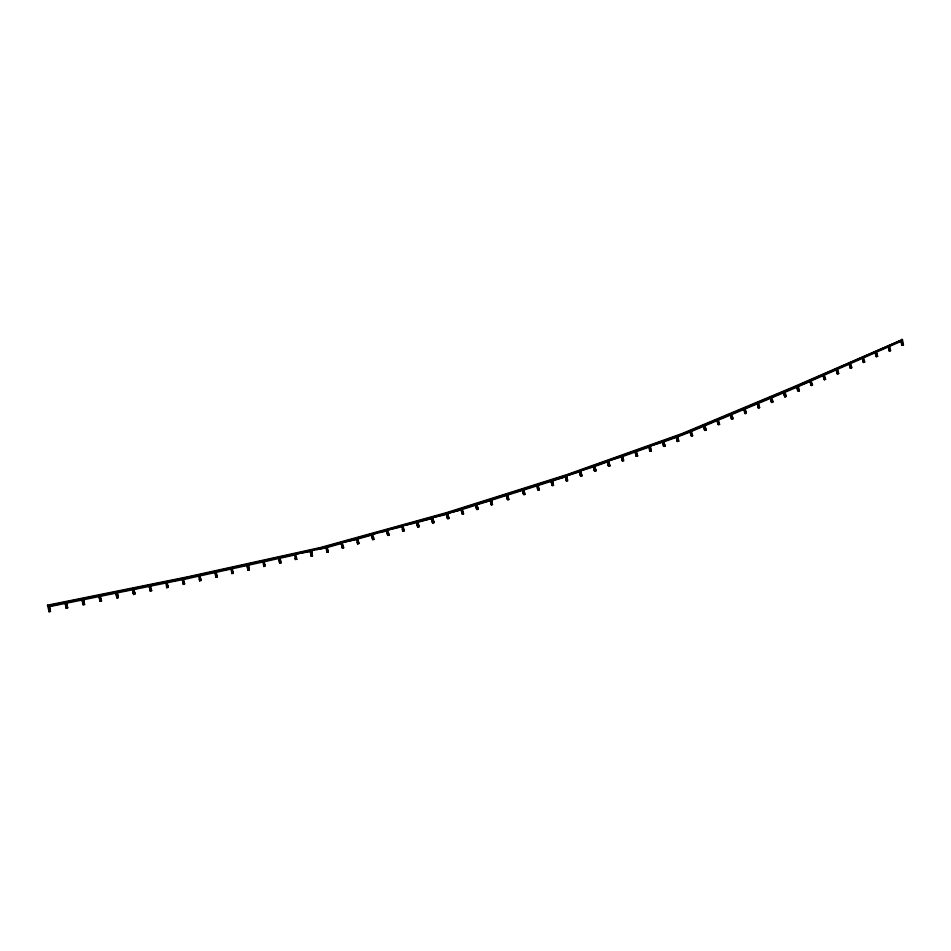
<?xml version="1.0" encoding="UTF-8"?>
<svg xmlns="http://www.w3.org/2000/svg" width="951" height="951" viewBox="0 0 951 951"><rect width="100%" height="100%" fill="white"/><g stroke="black" fill="none" stroke-linecap="round" stroke-linejoin="round"><path stroke-width="1.43" d="M50.462 611.469L49.286 606.072L50.462 611.469L49.048 611.766L47.562 605.169L187.442 576.841L320.368 547.526L446.031 512.767L566.202 474.822L681.748 433.668L793.193 387.009L902.44 339.59L903.45 344.975L901.726 345.082L900.906 340.779L889.078 345.986M50.177 609.65L48.751 610.578L48.763 609.936M49.048 611.766L49.06 611.124M47.562 605.169L47.55 605.811L187.561 577.435L320.594 548.085L446.352 513.278L566.618 475.298L682.259 434.108L793.776 387.402L902.44 339.59M793.312 388.139L796.712 386.629L798.305 391.313L799.387 390.825L798.4 386.546L810.466 381.232L811.441 385.524L812.523 385.048L810.953 380.364L822.972 375.074L824.529 379.746L825.611 379.271L824.053 374.599L836.072 369.309L837.617 373.981L838.699 373.505L837.153 368.833M797.806 386.154L810.466 381.232M841.136 367.086L849.112 363.579L850.646 368.239L851.716 367.764L850.812 363.472L862.747 358.218L863.627 362.521L864.697 362.046L863.187 357.374L875.075 352.143L875.942 356.447L877.654 356.34L876.144 351.668M850.182 363.104L855.484 360.774M858.135 359.597L862.105 357.849L863.627 362.521M880.103 349.932L888.008 346.449L889.506 351.121L890.564 350.646L889.732 346.342L901.572 341.124L902.38 345.439M797.307 387.033L785.181 392.181L786.12 396.496L785.027 396.947L783.505 392.24L785.027 396.947M811.548 380.757L823.578 375.455M824.672 374.979L836.69 369.689M837.772 369.214L849.73 363.948M863.817 357.742L875.728 352.512L876.584 356.815M876.798 352.036L888.662 346.806L889.506 351.121M798.555 389.363L797.461 389.839L799.137 389.755L798.555 389.363L799.387 390.825M811.678 383.586L810.597 384.061L812.273 383.978L811.678 383.586L812.523 385.048M837.843 372.055L836.761 372.53L838.461 372.435L837.379 369.915M850.86 366.325L849.79 366.801L851.49 366.694L850.86 366.325L851.716 367.764M876.798 354.901L875.728 355.377L877.44 355.27L876.358 352.75M903.248 343.893L901.512 344.012M796.712 386.629L797.711 390.909L798.804 390.433M809.86 380.852L810.834 385.131L811.916 384.656M822.972 375.074L823.923 379.366L825.611 379.271M836.072 369.309L836.999 373.6L838.699 373.505M849.112 363.579L850.016 367.871L851.086 367.395M862.997 362.153L864.697 362.046M875.942 356.447L877.654 356.34M888.852 350.753L890.564 350.646M901.726 345.082L903.45 344.975M784.088 392.632L771.927 397.732L772.89 402.047L771.784 402.499L770.833 398.196L758.636 403.295L759.611 407.61L758.506 408.074L757.531 403.759L745.299 408.882L746.297 413.198L745.192 413.661L744.193 409.346L731.925 414.493L732.948 418.797L731.842 419.26L730.808 414.957L718.504 420.104L719.562 424.408L718.445 424.871L717.387 420.58L705.048 425.739L706.129 430.042L705.012 430.506L703.407 425.786L691.044 430.969L692.649 435.689L691.532 436.164L689.927 431.433L677.409 436.39L678.764 441.228L677.124 441.193L676.268 436.794L663.715 441.276L665.082 446.114L663.453 446.067L662.574 441.68L649.973 446.162L650.65 449.466M704.525 425.311L715.485 420.722M717.969 419.688L728.906 415.111M731.378 414.065L742.279 409.501M746.107 407.908L756.972 403.355L758.506 408.074M759.421 402.321L770.262 397.791L771.784 402.499M771.356 397.328L779.463 393.94M784.611 391.776L790.828 389.173M690.438 431.861L677.908 436.83M691.555 431.397L703.93 426.214M705.333 428.532L704.215 429.008L705.856 428.972L705.333 428.532L706.129 430.042M718.766 422.91L717.648 423.373L719.289 423.338L718.766 422.91L719.562 424.408M732.151 417.299L731.046 417.762L732.686 417.715L732.151 417.299L732.948 418.797M772.081 400.561L770.976 401.025L772.652 400.965L772.081 400.561L772.89 402.047M785.312 395.01L784.206 395.473L785.883 395.414L785.312 395.01L786.12 396.496M689.927 431.433L691.02 435.724L692.649 435.689M703.407 425.786L704.489 430.078L705.606 429.614M717.125 421.222L717.91 424.443L719.027 423.98M730.808 414.957L730.273 414.541L731.295 418.832L732.413 418.369M757.947 407.658L759.611 407.61M771.213 402.095L772.319 401.631M784.444 396.555L785.538 396.091M581.715 474.68L580.122 474.62M651.126 449.918L649.509 449.871M580.383 475.726L581.964 475.785L580.383 475.726L579.349 471.327L567.711 475.476M594.351 470.733L595.944 470.793L594.351 470.733L593.341 466.347L586.933 468.629M608.271 465.764L609.876 465.824L608.271 465.764L607.285 461.378M635.957 455.886L637.574 455.933L635.957 455.886L635.03 451.487L636.433 456.337M649.735 450.964L651.352 451.012L649.735 450.964L648.832 446.578L636.183 451.083M663.453 446.067L665.082 446.114M677.124 441.193L678.764 441.228M608.937 463.161L608.45 460.962L621.181 456.421L622.144 460.819L623.749 460.866L622.334 456.016L623.511 459.773L621.906 459.725L623.06 459.309M581.287 474.204L580.514 470.911L584.366 469.544M594.506 465.931L606.013 461.829M623.606 455.565L629.954 453.294M565.893 479.649L567.485 479.756L566.427 475.94L579.777 471.803L580.799 476.201M580.514 470.911L593.781 466.81L594.791 471.209M608.45 460.962L621.645 456.884L622.596 461.283M622.798 456.468L635.494 451.939M650.211 451.416L649.307 447.029L636.647 451.535L637.574 455.933M649.973 446.162L663.061 442.12L663.941 446.518M664.202 441.716L676.767 437.234L677.623 441.633M636.873 454.376L635.732 454.792L637.348 454.828L636.873 454.376L637.111 455.47M664.38 444.569L663.239 444.973L664.868 445.009L664.38 444.569L664.594 445.662M461.271 509.772L447.529 513.492L461.271 509.772L462.329 514.241L463.541 513.861L462.483 509.391L475.857 505.159L476.879 509.629L478.091 509.249L477.069 504.779L490.371 500.571L491.382 505.04L492.582 504.66L491.227 499.691L492.333 503.543L490.775 503.424L491.976 503.043M491.584 500.19L506.645 495.435L507.62 499.893L508.821 499.525L507.477 494.556L511.555 493.272M507.846 495.055L522.836 490.324L523.775 494.782L524.976 494.401L523.644 489.444L524.12 491.679M524.037 489.943L537.172 485.795L538.088 490.252L539.276 489.872L537.969 484.927L551.033 480.802L552.329 485.735L553.518 485.367L552.626 480.909L565.655 476.784L566.523 481.242L567.711 480.873L566.844 476.415M538.361 485.414L551.437 481.277M462.947 512.22L461.722 512.613L463.28 512.744L462.947 512.22L463.541 513.861M447.386 518.343L448.931 518.485L447.386 518.343L446.304 513.885L434.036 517.285M460.938 509.26L461.996 513.73L463.208 513.338M466.156 507.608L475.5 504.66L476.534 509.118L478.091 509.249M502.164 496.232L506.277 494.936L507.252 499.394L508.821 499.525M522.456 489.824L523.395 494.282L524.976 494.401M537.172 485.795L536.768 485.307L537.695 489.765L539.276 489.872M551.033 480.802L551.937 485.248L553.518 485.367M478.044 503.852L490.371 500.571M492.594 499.263L496.695 497.967M514.277 492.404L521.089 490.252M524.964 489.028L532.833 486.543M553.53 480.005L565.655 476.784M316.742 549.523L325.991 547.812L311.452 550.688L314.092 550.106M335.453 544.566L327.049 546.896L328.368 552.008L326.871 551.806L328.368 552.008M345.13 541.892L356.554 539.348L342.336 542.664L343.656 547.764L342.384 548.121L341.064 543.009M370.07 534.985L357.564 538.444L358.86 543.544L357.6 543.889L358.61 542.997M371.461 534.605L372.744 539.681L374.005 539.336L372.721 534.248L376.869 533.107M379.639 532.334L386.558 530.42L387.83 535.496L389.078 535.151L387.806 530.076L401.869 526.795L401.584 526.26M389.185 529.695L397.447 527.401M406.945 524.774L411.058 523.644M420.508 521.017L431.742 518.521L418.083 522.301L419.022 526.842L417.786 527.187L416.538 522.123M327.275 547.455L341.302 543.568L342.384 548.121M386.831 530.955L372.721 534.248M402.309 529.659L403.842 529.85L402.832 525.915L416.835 522.646L417.786 527.187M431.433 517.998L432.657 523.05L433.894 522.705L432.669 517.653L446.625 514.396L447.707 518.866M342.146 547.562L343.656 547.764M372.483 539.146L374.005 539.336M386.558 530.42L387.556 534.961L389.078 535.151M417.477 526.652L419.022 526.842M432.348 522.527L433.585 522.182M404.08 530.991L402.546 530.801L404.08 530.991L403.117 526.45M247.831 569.601L249.317 569.887L247.985 570.184L246.891 564.942M279.546 562.576L281.044 562.861L279.737 563.147L278.655 557.928L279.737 563.147M310.977 555.61L312.487 555.895L311.191 556.18L310.157 550.986L295.761 554.16L296.819 559.366L295.321 559.081L296.819 559.366M199.674 580.895L200.899 580.003L199.674 580.895L198.521 575.617L198.64 576.211L187.953 578.565L183.674 579.432L183.567 578.838L187.846 577.97L187.953 578.565M217.22 577.007L215.746 576.71L217.22 577.007L216.222 572.324L230.974 569.067L230.831 568.484L225.47 569.673M233.28 573.441L231.806 573.156L233.28 573.441L232.163 568.187L232.317 568.781L247.046 565.524L247.985 570.184M263.712 566.083L265.21 566.368L264.116 561.138M203.93 574.428L206.629 573.833M209.339 573.227L214.748 572.038L214.878 572.621L199.983 575.914M242.874 565.833L245.548 565.239M260.146 562.017L262.975 562.005L248.377 565.227L248.211 564.656L249.15 569.304M265.436 560.852L270.726 559.687M281.425 557.322L293.015 554.766M264.295 561.708L278.845 558.499M280.165 558.213L294.667 555.004M311.191 556.18L310.371 551.544L295.761 554.16M50.712 605.787L57.845 604.337M69.233 602.019L72.074 601.448M101.745 595.433L104.562 594.862M111.576 593.436L114.382 592.865M125.556 590.607L128.349 590.036M135.304 588.633L138.073 588.063M162.978 583.011L165.747 582.452L166.817 587.777L168.089 586.898M172.606 581.061L179.466 579.67M49.274 606.702L64.989 603.516M64.989 602.886L66.154 608.283L67.569 607.986L66.404 603.231L82.036 600.057L82.012 599.427L83.165 604.812L84.58 604.527L83.415 599.154M100.057 600.747L101.448 600.461L101.484 601.08L100.093 601.365L98.952 596.004L98.987 596.622L83.438 599.772L84.58 604.527M101.484 601.08L100.342 595.718L100.378 596.336L115.832 593.198L116.914 597.941L118.293 597.656L117.223 592.913L132.593 589.798L132.534 589.192L133.639 594.53L134.959 593.638M167.198 582.785L182.319 579.718M66.404 603.231L66.404 602.601L67.569 607.356L66.154 608.283M116.914 597.941L118.245 597.038L117.175 592.307L117.223 592.913M150.27 591.142L151.566 590.25L150.27 591.142L149.259 586.422L133.972 589.525L133.913 588.907L135.018 594.256M183.27 584.425L184.518 583.545L183.27 584.425L182.212 579.111M900.906 340.779L901.572 341.124M888.638 349.683L890.362 349.576L889.708 349.207L889.91 350.289M863.841 360.607L864.483 360.976L862.771 361.071M850.016 367.871L850.646 368.239M836.999 373.6L837.617 373.981M824.767 377.82L825.373 378.201L823.685 378.296M823.923 379.366L824.529 379.746M810.834 385.131L811.441 385.524M744.193 409.346L743.634 408.942L745.192 413.661M690.747 434.655L692.376 434.619L691.864 434.179L692.138 435.249M608.022 464.67L609.627 464.718L609.187 464.254L609.425 465.348M566.523 481.242L565.239 476.308M551.711 484.142L553.292 484.249L552.222 480.421M537.458 488.648L539.051 488.755L538.658 488.267L538.884 489.385M524.358 492.796L524.738 493.284L523.157 493.177M508.203 497.908L508.571 498.407L507.002 498.288M491.382 505.04L490.015 500.071M388.555 533.475L388.828 534.022L387.307 533.832M343.145 546.076L343.382 546.623L341.873 546.433M691.044 430.969L691.591 433.109M447.85 514.015L448.931 518.485M447.529 513.492L448.61 517.962M325.765 547.253L327.096 552.365M82.036 600.057L83.165 604.812M745.002 409.548L745.75 412.782M580.942 471.387L581.964 475.785M98.987 596.622L100.093 601.365M356.304 538.801L357.6 543.889M476.974 505.385L477.747 508.737M358.86 543.544L357.814 538.991L371.722 535.14L372.744 539.681M758.316 403.973L759.053 407.194M595.944 470.793L594.946 466.394L607.737 461.841L608.711 466.228M594.755 467.024L595.504 470.317M115.784 592.58L116.866 597.323M608.902 461.425L609.876 465.824M824.053 374.599L824.529 376.751M132.593 589.798L133.639 594.53M199.865 575.319L201.018 580.597M507.477 494.556L508.44 499.013M214.748 572.038L215.877 577.293M151.649 590.868L150.555 585.531L150.638 586.137L165.831 583.058L165.747 582.452M149.188 585.816L150.199 590.535M401.631 525.653L402.844 531.336M418.024 522.907L418.725 526.307M230.831 568.484L231.949 573.738M167.114 582.178L168.184 587.492M863.187 357.374L863.627 359.526M650.448 446.613L651.352 451.012M537.969 484.927L538.421 487.15M432.978 518.176L433.894 522.705M431.516 517.392L432.657 523.05M248.377 565.227L249.317 569.887M183.567 578.838L184.625 584.152M262.797 561.435L263.891 566.665M677.623 437.496L678.265 440.788M279.974 557.643L281.044 562.861M901.774 339.234L902.582 343.537M294.465 554.445L295.511 559.652M187.442 576.841L187.561 577.435M311.666 551.259L312.487 555.895M311.452 550.688L312.273 555.325M166.722 587.171L166.817 587.777M118.245 597.038L118.293 597.656M84.27 602.708L82.892 603.623L82.868 602.993M67.569 607.356L67.569 607.986M67.271 606.167L65.869 607.095L65.869 606.453M745.501 411.7L744.395 412.163L746.048 412.116L745.501 411.7M758.803 406.125L757.709 406.588L759.373 406.529L758.803 406.125M595.695 469.699L594.102 469.639L595.695 469.699M678.55 440.123L676.91 440.087L678.55 440.123M448.337 516.845L447.113 517.237L448.658 517.368L448.337 516.845M477.485 507.62L476.273 508L477.83 508.131L477.485 507.62M327.869 550.308L326.823 551.223L327.869 550.308M358.349 541.856L357.338 542.759L358.349 541.856M373.493 537.66L372.495 538.551L373.493 537.66M418.488 525.178L417.251 525.523L418.785 525.701L418.488 525.178M433.359 521.053L432.123 521.398L433.668 521.576L433.359 521.053M200.637 578.826L199.413 579.718L200.637 578.826M216.84 575.248L215.627 576.128L216.84 575.248M232.888 571.694L231.711 572.573L232.888 571.694M248.912 568.151L247.747 569.019L248.912 568.151M264.806 564.632L263.665 565.5L264.806 564.632M280.628 561.126L279.511 561.993L280.628 561.126M296.403 557.631L295.309 558.487L296.403 557.631M312.071 554.171L310.989 555.015L312.071 554.171M101.175 599.273L99.807 600.176L101.175 599.273M117.983 595.861L116.64 596.752L117.983 595.861M134.697 592.461L133.378 593.353L134.697 592.461M151.316 589.073L150.02 589.965L151.316 589.073M167.84 585.721L166.568 586.601L167.84 585.721M184.28 582.369L183.032 583.248L184.28 582.369"/></g></svg>
